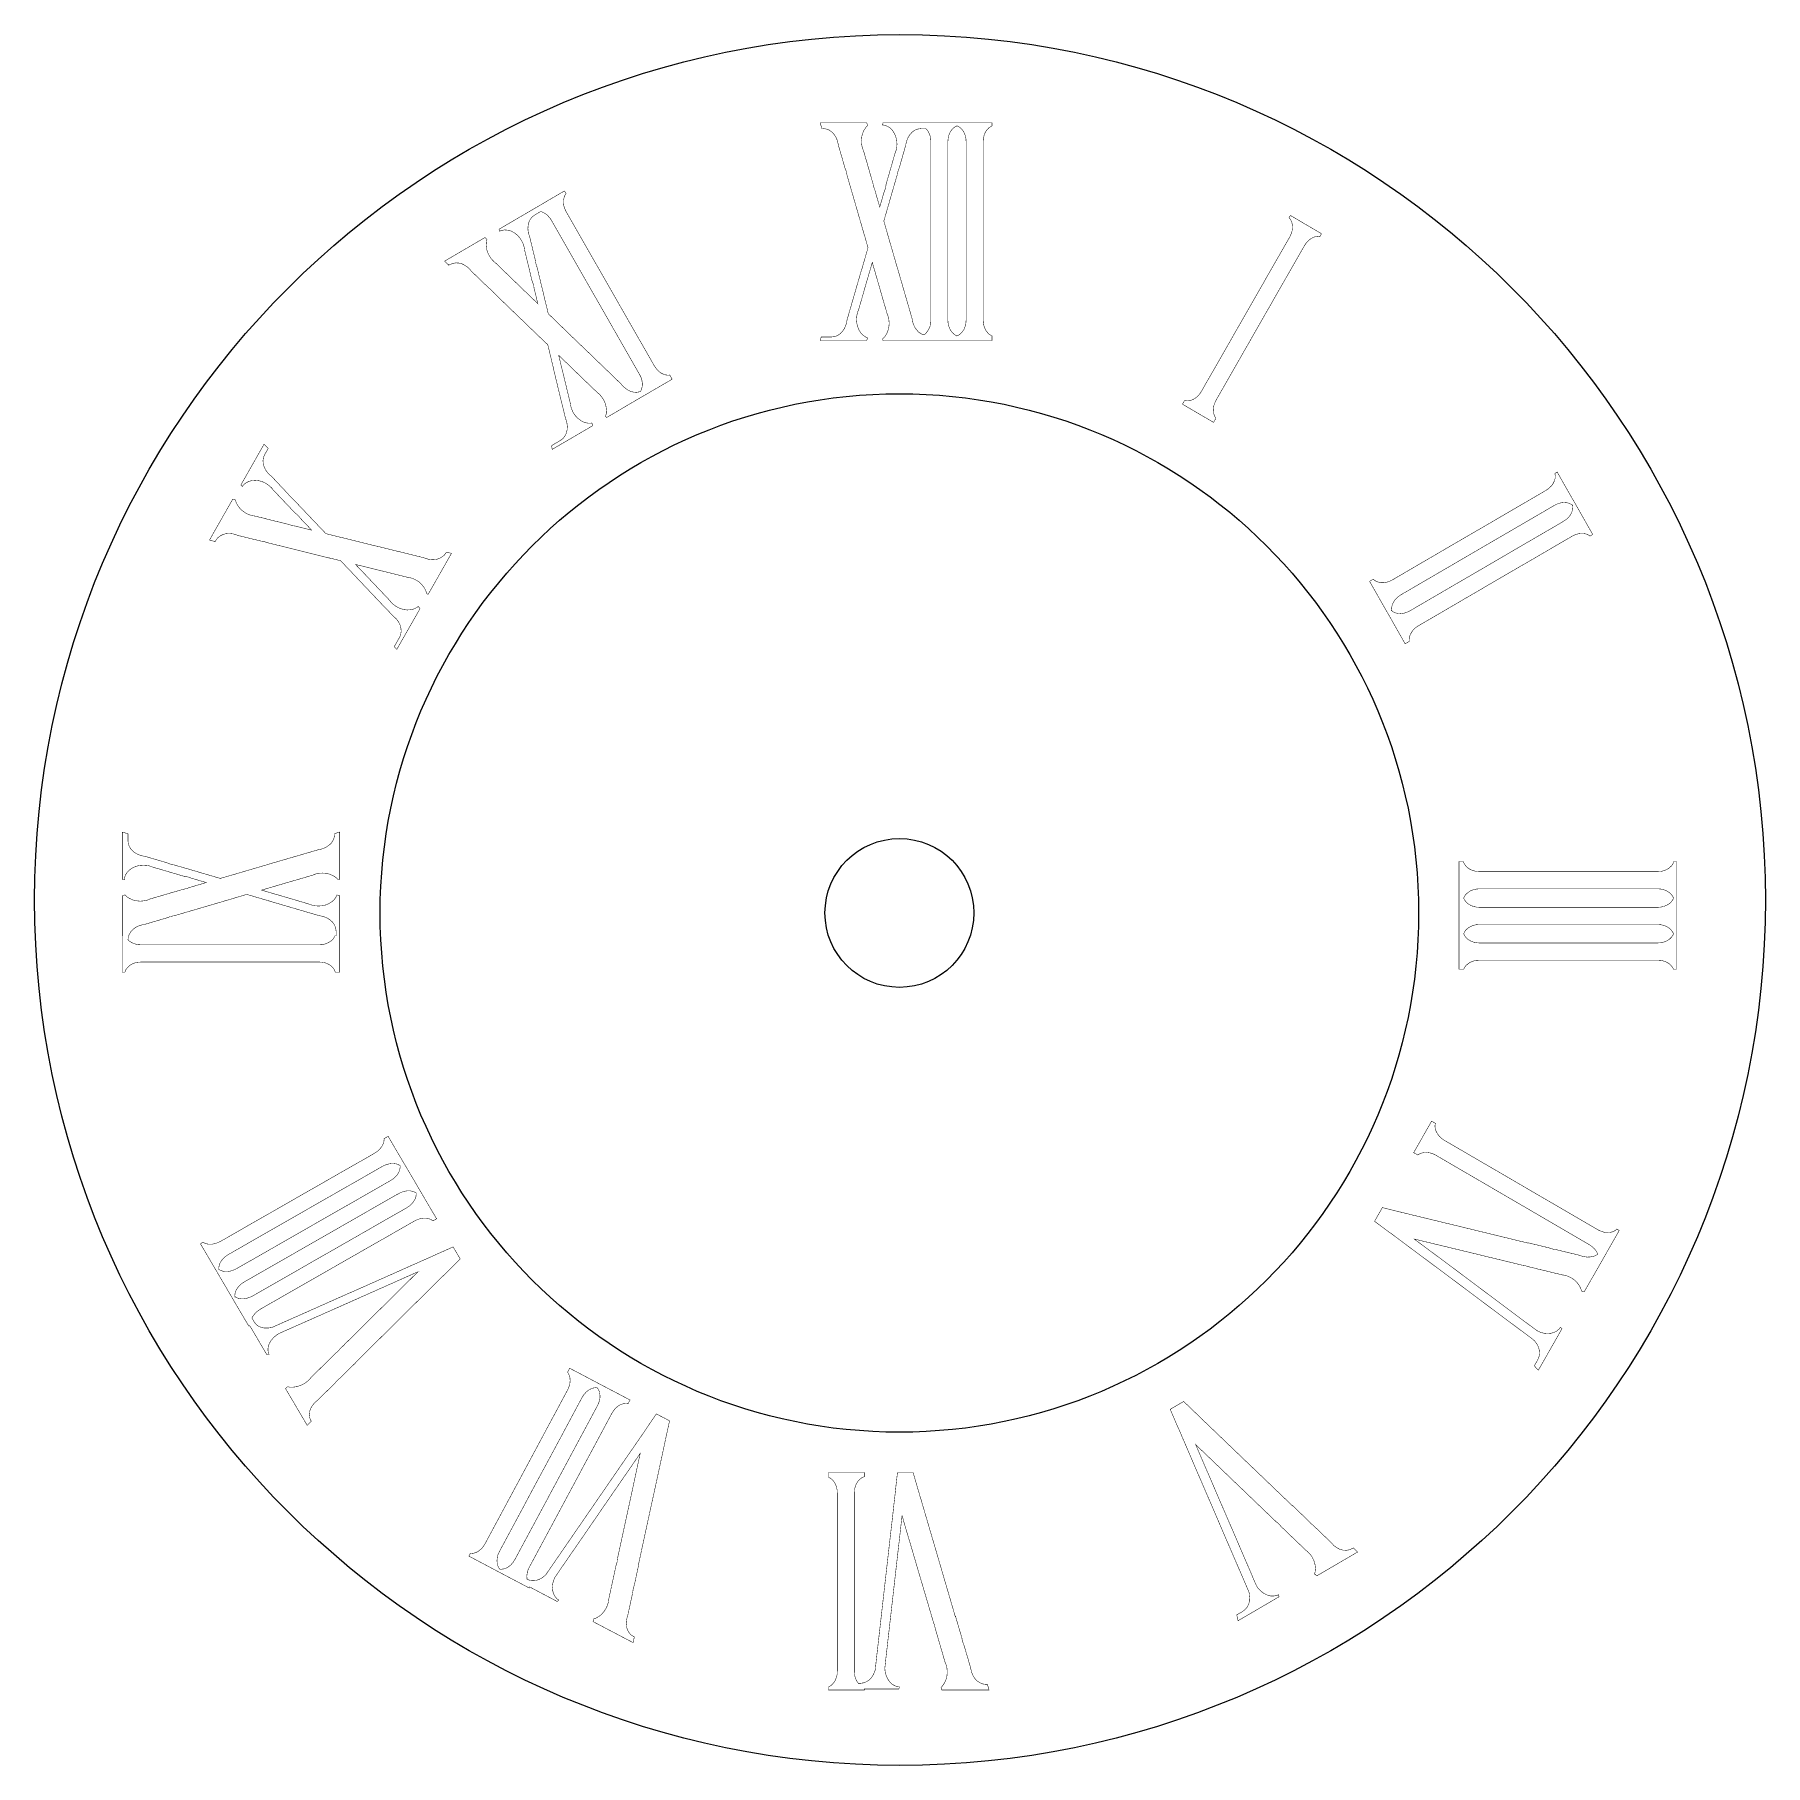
# Model space of a CAD drawing. Header units: millimetres. Extents: x 5 to 205, y 9 to 209.
import ezdxf

# ---------------------------------------------------------------- set-up
doc = ezdxf.new("R2010")
doc.units = ezdxf.units.MM

msp = doc.modelspace()

# ---------------------------------------------------------------- linework, layer by layer
at = {"color": 5, "const_width": 0.0566}
for points in [[(101.62, 190.61), (101.68, 190.4), (101.85, 189.79), (101.95, 189.45), (101.97, 189.4), (102.17, 188.71), (102.18, 188.66), (102.36, 189.28), (102.68, 190.4), (102.69, 190.44), (102.73, 190.51), (102.78, 190.66), (102.89, 191.07), (102.9, 191.25), (102.92, 191.32), (103.46, 193.18), (103.61, 193.7), (103.94, 194.86), (103.98, 194.93), (104.03, 195.08), (104.14, 195.49), (104.17, 195.93), (104.14, 196.37), (104.11, 196.48), (104.1, 196.53), (104.03, 196.79), (103.87, 197.17), (103.65, 197.51), (103.38, 197.79), (103.08, 197.99), (102.74, 198.12), (102.5, 198.15), (102.5, 198.17), (102.56, 198.39), (106.92, 198.39), (106.92, 198.39), (115.15, 198.39), (115.15, 198.03), (115.03, 197.98), (114.77, 197.8), (114.55, 197.57), (114.37, 197.28), (114.24, 196.95), (114.16, 196.59), (114.15, 196.53), (114.13, 196.22), (114.13, 175.59), (114.16, 175.22), (114.19, 175.08), (114.24, 174.86), (114.37, 174.53), (114.55, 174.25), (114.77, 174.01), (115.03, 173.83), (115.15, 173.79), (115.15, 173.23), (106.92, 173.23), (106.92, 173.24), (102.56, 173.24), (102.54, 173.31), (102.52, 173.4), (102.51, 173.41), (102.75, 173.65), (102.97, 173.99), (103.13, 174.38), (103.23, 174.8), (103.26, 175.08), (103.27, 175.23), (103.23, 175.67), (103.13, 176.09), (103.07, 176.23), (103.04, 176.31), (102.7, 177.47), (102.3, 178.86), (101.84, 180.46), (101.39, 182.01), (101.32, 182.27), (100.95, 180.99), (100.63, 179.91), (100.06, 177.91), (99.72, 176.76), (99.69, 176.68), (99.63, 176.53), (99.53, 176.12), (99.49, 175.68), (99.53, 175.24), (99.57, 175.08), (99.63, 174.82), (99.63, 174.82), (99.79, 174.44), (100.01, 174.1), (100.28, 173.82), (100.54, 173.65), (100.59, 173.62), (100.77, 173.55), (100.76, 173.51), (100.74, 173.44), (100.68, 173.24), (95.3, 173.24), (95.42, 173.65), (96.63, 173.65), (96.98, 173.69), (97.31, 173.82), (97.62, 174.02), (97.88, 174.3), (98.11, 174.64), (98.27, 175.03), (98.28, 175.08), (98.37, 175.44), (98.38, 175.52), (98.4, 175.62), (99.49, 179.39), (100.07, 181.39), (100.08, 181.39), (100.15, 181.62), (100.6, 183.19), (100.82, 183.96), (100.83, 183.97), (100.82, 183.98), (100.61, 184.71), (100.43, 185.36), (100.42, 185.35), (99.98, 186.88), (99.61, 188.16), (99.14, 189.79), (98.41, 192.29), (98.39, 192.39), (98.38, 192.46), (98.33, 192.66), (98.28, 192.88), (98.17, 193.15), (98.14, 193.22), (98.13, 193.26), (98.07, 193.47), (97.97, 193.84), (97.89, 194.1), (97.85, 194.26), (97.41, 195.76), (97.39, 195.86), (97.38, 195.93), (97.28, 196.35), (97.2, 196.53), (97.12, 196.73), (96.89, 197.07), (96.63, 197.35), (96.32, 197.56), (95.99, 197.68), (95.64, 197.73), (95.49, 197.73), (95.3, 198.39), (100.68, 198.39), (100.73, 198.2), (100.76, 198.1), (100.77, 198.07), (100.58, 197.87), (100.36, 197.54), (100.19, 197.15), (100.09, 196.73), (100.08, 196.53), (100.06, 196.3), (100.09, 195.86), (100.19, 195.44), (100.25, 195.3), (100.29, 195.22), (100.62, 194.06), (100.76, 193.6), (100.95, 192.93), (100.97, 192.86), (101.39, 191.4), (101.42, 191.3), (101.42, 191.25), (101.53, 190.83), (101.59, 190.69), (101.62, 190.61)], [(111.08, 198.03), (110.99, 197.99), (110.95, 197.98), (110.7, 197.8), (110.48, 197.57), (110.42, 197.47), (110.3, 197.28), (110.16, 196.95), (110.08, 196.59), (110.08, 196.53), (110.05, 196.22), (110.05, 175.59), (110.08, 175.22), (110.12, 175.08), (110.16, 174.86), (110.3, 174.53), (110.48, 174.25), (110.7, 174.01), (110.95, 173.83), (110.99, 173.82), (111.08, 173.79), (111.08, 173.76), (111.26, 173.83), (111.51, 174.01), (111.74, 174.25), (111.92, 174.53), (112.05, 174.86), (112.1, 175.08), (112.13, 175.22), (112.16, 175.59), (112.16, 196.22), (112.14, 196.53), (112.13, 196.59), (112.05, 196.95), (111.92, 197.28), (111.74, 197.57), (111.51, 197.8), (111.26, 197.98), (111.08, 198.05), (111.08, 198.03)], [(104.42, 193.15), (104.31, 192.88), (104.2, 192.46), (104.2, 192.39), (104.17, 192.29), (103.3, 189.3), (103.3, 189.28), (102.65, 187.04), (102.73, 186.77), (102.9, 186.17), (103.04, 185.69), (103.39, 184.47), (103.63, 183.66), (103.66, 183.55), (104.23, 181.56), (104.24, 181.56), (105.91, 175.79), (105.93, 175.69), (105.94, 175.62), (106.04, 175.2), (106.09, 175.08), (106.2, 174.81), (106.43, 174.48), (106.69, 174.2), (106.92, 174.05), (107, 173.99), (107.27, 173.89), (107.44, 174.01), (107.65, 174.24), (107.66, 174.25), (107.84, 174.53), (107.98, 174.86), (108.03, 175.08), (108.06, 175.22), (108.09, 175.59), (108.09, 196.22), (108.06, 196.53), (108.06, 196.59), (107.98, 196.95), (107.84, 197.28), (107.69, 197.52), (107.66, 197.57), (107.51, 197.73), (106.94, 197.73), (106.92, 197.72), (106.6, 197.68), (106.26, 197.56), (105.96, 197.35), (105.69, 197.07), (105.47, 196.73), (105.38, 196.53), (105.31, 196.35), (105.2, 195.93), (105.2, 195.85), (105.17, 195.76), (104.58, 193.7), (104.46, 193.28), (104.44, 193.22), (104.42, 193.15)], [(57.54, 178.79), (57.5, 178.85), (57.2, 179.16), (56.97, 179.34), (56.92, 179.39), (56.78, 179.52), (56.63, 179.67), (56.57, 179.72), (55.52, 180.74), (55.25, 181), (55.08, 181.17), (55.04, 181.21), (54.96, 181.28), (54.92, 181.34), (54.62, 181.66), (54.32, 181.88), (54.29, 181.9), (53.93, 182.09), (53.56, 182.19), (53.2, 182.21), (52.85, 182.15), (52.52, 182.02), (52.39, 181.94), (52.37, 181.96), (52.28, 182.05), (52.11, 182.21), (51.9, 182.41), (54.32, 183.83), (55.52, 184.53), (56.56, 185.14), (56.77, 184.93), (56.79, 184.91), (56.73, 184.65), (56.7, 184.27), (56.7, 184.24), (56.75, 183.83), (56.87, 183.41), (57.06, 183.02), (57.3, 182.66), (57.6, 182.35), (57.72, 182.26), (57.78, 182.21), (58.1, 181.9), (58.22, 181.79), (58.99, 181.04), (59.54, 180.51), (60.13, 179.94), (60.71, 179.38), (60.73, 179.35), (61.03, 179.04), (61.15, 178.94), (61.22, 178.89), (61.38, 178.74), (61.52, 178.6), (61.65, 178.47), (61.72, 178.41), (62.63, 177.53), (62.67, 177.5), (62.49, 178.24), (62.25, 179.2), (62.23, 179.29), (62.22, 179.37), (62.21, 179.52), (62.09, 179.93), (62.01, 180.09), (61.74, 181.21), (61.66, 181.56), (61.61, 181.76), (61.52, 182.12), (61.15, 183.66), (61.13, 183.75), (61.12, 183.82), (61.1, 183.98), (61.02, 184.27), (60.98, 184.39), (60.79, 184.79), (60.55, 185.14), (60.25, 185.46), (59.92, 185.71), (59.57, 185.89), (59.19, 185.99), (58.83, 186.02), (58.48, 185.96), (58.31, 185.89), (58.25, 185.86), (58.24, 185.88), (58.21, 186.02), (58.19, 186.1), (61.15, 187.83), (61.52, 188.05), (61.98, 188.31), (62.15, 188.42), (62.15, 188.42), (62.85, 188.82), (63.37, 189.13), (64.54, 189.82), (65.63, 190.45), (65.75, 190.52), (65.82, 190.4), (65.91, 190.25), (65.93, 190.21), (65.85, 190.11), (65.72, 189.83), (65.64, 189.51), (65.64, 189.36), (65.63, 189.17), (65.67, 188.82), (65.78, 188.47), (65.93, 188.14), (65.94, 188.13), (69.14, 182.53), (70.02, 181), (72.06, 177.43), (72.06, 177.42), (72.85, 176.05), (73.22, 175.39), (73.23, 175.39), (73.23, 175.38), (73.4, 175.08), (73.83, 174.33), (75.25, 171.86), (76.14, 170.29), (76.14, 170.29), (76.35, 169.99), (76.6, 169.72), (76.7, 169.63), (76.87, 169.5), (77.17, 169.35), (77.2, 169.34), (77.48, 169.25), (77.79, 169.23), (77.91, 169.25), (77.93, 169.23), (78.19, 168.77), (77.65, 168.45), (76.7, 167.9), (75.83, 167.39), (75.82, 167.38), (75.29, 167.07), (74.59, 166.67), (73.17, 165.84), (71.77, 165.01), (70.63, 164.35), (70.6, 164.37), (70.57, 164.4), (70.57, 164.4), (70.5, 164.47), (70.5, 164.47), (70.57, 164.78), (70.58, 164.8), (70.6, 165.21), (70.57, 165.45), (70.55, 165.62), (70.48, 165.88), (70.43, 166.04), (70.25, 166.43), (70, 166.79), (69.71, 167.1), (69.58, 167.19), (69.52, 167.25), (69.09, 167.66), (69.06, 167.69), (67.62, 169.07), (66.82, 169.85), (66.43, 170.23), (66.41, 170.25), (66.08, 170.57), (65.54, 171.08), (65.08, 171.52), (65.23, 170.93), (65.39, 170.23), (65.66, 169.14), (66.08, 167.41), (66.41, 166.04), (66.43, 165.95), (66.44, 165.88), (66.46, 165.71), (66.58, 165.3), (66.76, 164.91), (67.01, 164.55), (67.3, 164.24), (67.45, 164.13), (67.51, 164.08), (67.64, 163.98), (67.99, 163.8), (68.36, 163.7), (68.73, 163.68), (68.92, 163.71), (68.93, 163.68), (69, 163.39), (66.44, 161.89), (66.41, 161.87), (66.08, 161.68), (65.77, 161.5), (65.49, 161.34), (64.34, 160.66), (64.24, 161.08), (64.95, 161.5), (65.08, 161.58), (65.29, 161.7), (65.57, 161.91), (65.79, 162.19), (65.95, 162.52), (66.03, 162.81), (66.05, 162.9), (66.08, 163.3), (66.03, 163.72), (65.91, 164.13), (65.87, 164.2), (65.84, 164.35), (65.5, 165.76), (65.49, 165.77), (64.44, 170.13), (64.45, 170.13), (64.39, 170.37), (64.01, 171.96), (63.82, 172.74), (63.81, 172.75), (63.81, 172.76), (63.26, 173.28), (62.78, 173.74), (62.78, 173.74), (62.29, 174.21), (61.52, 174.95), (60.99, 175.47), (60.69, 175.75), (60.13, 176.29), (58.1, 178.25), (57.66, 178.68), (57.54, 178.79)], [(74.24, 167.28), (74.44, 167.31), (74.54, 167.35), (74.66, 167.6), (74.67, 167.66), (74.73, 167.92), (74.75, 168.26), (74.7, 168.61), (74.6, 168.94), (74.6, 168.96), (74.44, 169.29), (72.97, 171.86), (72.92, 171.95), (71.84, 173.83), (71.83, 173.85), (71.53, 174.38), (71.52, 174.39), (71.52, 174.39), (70.36, 176.43), (68.31, 180), (67.44, 181.53), (64.23, 187.14), (64.1, 187.34), (64.02, 187.44), (63.78, 187.71), (63.5, 187.92), (63.2, 188.08), (63.01, 188.14), (62.99, 188.14), (62.64, 187.94), (62.51, 187.86), (62.31, 187.74), (62.03, 187.53), (61.87, 187.34), (61.8, 187.25), (61.64, 186.92), (61.55, 186.54), (61.52, 186.14), (61.57, 185.72), (61.69, 185.31), (61.72, 185.24), (61.76, 185.09), (61.96, 184.27), (62.1, 183.68), (62.37, 182.56), (62.38, 182.5), (62.42, 182.22), (62.54, 181.8), (62.56, 181.76), (62.57, 181.74), (62.61, 181.58), (62.7, 181.21), (62.95, 180.18), (63.12, 179.46), (63.33, 178.61), (63.36, 178.47), (63.64, 177.3), (63.88, 176.33), (64.08, 176.14), (64.77, 175.47), (65.06, 175.19), (65.79, 174.48), (66.08, 174.21), (66.41, 173.89), (66.47, 173.82), (67.96, 172.39), (67.96, 172.4), (70.21, 170.22), (70.6, 169.85), (71.77, 168.72), (72.21, 168.29), (72.33, 168.18), (72.37, 168.12), (72.67, 167.81), (73, 167.56), (73.36, 167.38), (73.64, 167.3), (73.72, 167.27), (74.09, 167.25), (74.24, 167.28)], [(137.4, 166.31), (137.69, 166.26), (137.99, 166.29), (138.01, 166.3), (138.3, 166.38), (138.6, 166.54), (138.88, 166.76), (139.12, 167.02), (139.33, 167.33), (139.43, 167.49), (139.46, 167.55), (139.56, 167.73), (139.64, 167.87), (139.72, 168.02), (140.73, 169.77), (141.65, 171.38), (142.01, 172.01), (142.25, 172.43), (142.26, 172.44), (142.38, 172.66), (142.48, 172.84), (142.57, 172.98), (142.71, 173.23), (143.42, 174.49), (143.65, 174.88), (143.87, 175.26), (146.35, 179.6), (146.35, 179.6), (146.74, 180.27), (146.79, 180.38), (148.96, 184.16), (149.02, 184.27), (149.57, 185.22), (149.72, 185.56), (149.83, 185.91), (149.88, 186.26), (149.86, 186.6), (149.79, 186.92), (149.66, 187.2), (149.55, 187.34), (149.48, 187.42), (149.48, 187.42), (149.51, 187.49), (149.59, 187.62), (149.63, 187.69), (149.8, 187.59), (149.88, 187.55), (150.96, 186.91), (153.23, 185.58), (153.06, 185.29), (153.05, 185.27), (152.92, 185.29), (152.61, 185.26), (152.31, 185.17), (152, 185.01), (151.73, 184.8), (151.48, 184.53), (151.3, 184.27), (151.27, 184.22), (150.96, 183.68), (148.05, 178.6), (147.18, 177.07), (147.18, 177.07), (146.79, 176.4), (145.13, 173.49), (145.05, 173.35), (144.99, 173.23), (144.57, 172.51), (144.52, 172.42), (144.4, 172.21), (144.29, 172.02), (144.28, 172.01), (144.14, 171.76), (143.96, 171.44), (143.96, 171.44), (143.87, 171.28), (143.65, 170.9), (142.14, 168.26), (141.64, 167.39), (141.6, 167.31), (141.48, 167.1), (141.37, 166.91), (141.27, 166.73), (141.16, 166.55), (141.07, 166.4), (141.04, 166.33), (140.88, 166), (140.84, 165.88), (140.77, 165.65), (140.73, 165.29), (140.74, 164.95), (140.82, 164.64), (140.95, 164.36), (141.03, 164.25), (141.01, 164.22), (140.94, 164.1), (140.79, 163.84), (140.76, 163.79), (140.75, 163.77), (140.73, 163.79), (139.43, 164.55), (137.16, 165.88), (137.38, 166.26), (137.4, 166.31)], [(49.06, 142.27), (48.97, 142.1), (46.88, 138.44), (46.71, 138.14), (46.38, 137.55), (46.08, 137.87), (46.24, 138.14), (46.47, 138.56), (46.57, 138.73), (46.69, 138.93), (46.82, 139.26), (46.88, 139.61), (46.85, 139.98), (46.75, 140.36), (46.57, 140.72), (46.32, 141.06), (46.05, 141.32), (46.01, 141.36), (46.01, 141.36), (45.95, 141.4), (45.84, 141.52), (45.41, 141.97), (45.28, 142.1), (45.14, 142.25), (44.83, 142.57), (42.65, 144.87), (41.74, 145.83), (41.74, 145.83), (41.58, 146.01), (41.35, 146.25), (40.45, 147.19), (39.9, 147.78), (39.89, 147.79), (39.88, 147.79), (39.15, 147.97), (38.78, 148.06), (38.5, 148.13), (38.5, 148.12), (37.49, 148.37), (36.96, 148.5), (35.68, 148.82), (32.99, 149.49), (31.59, 149.83), (31.43, 149.87), (31.36, 149.9), (30.95, 150.03), (30.73, 150.05), (30.67, 150.06), (30.6, 150.08), (29.7, 150.3), (29.5, 150.35), (28.76, 150.53), (28.68, 150.55), (28.1, 150.69), (27.95, 150.73), (27.88, 150.77), (27.67, 150.83), (27.66, 150.83), (27.47, 150.89), (27.06, 150.94), (26.65, 150.92), (26.28, 150.82), (25.95, 150.65), (25.83, 150.55), (25.68, 150.43), (25.47, 150.14), (25.39, 150.01), (25.36, 150.02), (25.27, 150.04), (24.73, 150.17), (25.27, 151.14), (27.41, 154.89), (27.67, 154.83), (27.7, 154.82), (27.73, 154.81), (27.8, 154.55), (27.98, 154.18), (28.23, 153.85), (28.47, 153.62), (28.55, 153.55), (28.76, 153.4), (28.9, 153.3), (29.29, 153.11), (29.7, 152.99), (29.86, 152.97), (29.93, 152.96), (30.02, 152.94), (30.81, 152.75), (32.31, 152.37), (32.31, 152.37), (32.99, 152.21), (33.79, 152.01), (33.89, 151.98), (33.93, 151.97), (34.34, 151.84), (34.49, 151.82), (34.57, 151.81), (34.66, 151.79), (36.48, 151.34), (36.53, 151.33), (36.09, 151.79), (35.99, 151.89), (35.68, 152.22), (35.26, 152.66), (35.21, 152.73), (35.12, 152.86), (34.81, 153.16), (34.68, 153.25), (34.66, 153.26), (34.18, 153.77), (33.58, 154.4), (33.55, 154.43), (33.4, 154.59), (32.5, 155.54), (32.21, 155.84), (32.08, 155.98), (32.03, 156.05), (31.94, 156.17), (31.63, 156.47), (31.32, 156.68), (31.27, 156.72), (30.91, 156.89), (30.88, 156.91), (30.73, 156.95), (30.47, 157.03), (30.05, 157.08), (29.65, 157.06), (29.28, 156.96), (28.95, 156.79), (28.81, 156.68), (28.67, 156.57), (28.52, 156.37), (28.5, 156.39), (28.41, 156.48), (28.35, 156.54), (28.43, 156.68), (28.66, 157.08), (30.91, 161.04), (31.04, 161.26), (31.43, 160.85), (31.5, 160.77), (31.51, 160.76), (31.42, 160.6), (31.32, 160.42), (31.22, 160.25), (31.1, 160.05), (30.98, 159.75), (30.97, 159.73), (30.91, 159.37), (30.94, 159), (31.05, 158.63), (31.22, 158.26), (31.48, 157.92), (31.79, 157.62), (31.85, 157.58), (31.96, 157.47), (32.39, 157.02), (32.5, 156.9), (32.63, 156.76), (32.78, 156.6), (33.4, 155.95), (33.45, 155.89), (33.6, 155.73), (33.73, 155.59), (33.79, 155.54), (33.79, 155.54), (33.96, 155.31), (34.27, 155.01), (34.33, 154.96), (34.44, 154.85), (34.83, 154.44), (34.87, 154.4), (35.47, 153.77), (35.68, 153.55), (35.96, 153.25), (36.55, 152.63), (37.35, 151.79), (38.17, 150.93), (38.17, 150.93), (38.24, 150.91), (38.43, 150.86), (39.76, 150.53), (40.75, 150.29), (41.67, 150.06), (43.67, 149.56), (43.67, 149.57), (45.63, 149.09), (47.93, 148.52), (48.01, 148.5), (49.12, 148.23), (49.41, 148.15), (49.57, 148.11), (49.63, 148.08), (49.86, 148.01), (50.04, 147.96), (50.46, 147.91), (50.86, 147.93), (51.23, 148.03), (51.56, 148.2), (51.84, 148.42), (52.05, 148.7), (52.1, 148.79), (52.18, 148.77), (52.24, 148.75), (52.69, 148.64), (52.27, 147.91), (51.33, 146.25), (50, 143.92), (49.86, 143.96), (49.83, 143.97), (49.82, 143.97), (49.73, 144.3), (49.67, 144.42), (49.55, 144.66), (49.3, 145), (48.99, 145.3), (48.63, 145.54), (48.24, 145.73), (47.83, 145.85), (47.68, 145.87), (47.59, 145.88), (47.51, 145.9), (46.12, 146.25), (45.63, 146.37), (45.03, 146.52), (43.42, 146.91), (42.65, 147.11), (42.23, 147.21), (41.6, 147.36), (42.03, 146.92), (42.52, 146.4), (42.65, 146.26), (42.67, 146.25), (43.3, 145.58), (45.14, 143.64), (45.55, 143.2), (45.61, 143.13), (45.7, 143.01), (46.01, 142.71), (46.05, 142.68), (46.37, 142.46), (46.76, 142.27), (46.88, 142.24), (47.17, 142.15), (47.58, 142.1), (47.98, 142.13), (48.36, 142.22), (48.69, 142.39), (48.84, 142.51), (48.87, 142.48), (48.96, 142.38), (49.06, 142.27)], [(180.97, 157.14), (181.84, 155.61), (182.47, 154.52), (182.49, 154.47), (182.5, 154.47), (184.57, 150.82), (184.57, 150.82), (184.55, 150.81), (184.39, 150.72), (184.29, 150.66), (184.26, 150.64), (184.16, 150.72), (183.99, 150.8), (183.88, 150.86), (183.56, 150.93), (183.22, 150.94), (182.88, 150.9), (182.53, 150.79), (182.2, 150.63), (182.06, 150.55), (181.13, 150.01), (178.7, 148.59), (176.61, 147.37), (176.6, 147.37), (175.08, 146.49), (172.01, 144.7), (171.92, 144.64), (170.03, 143.54), (169.88, 143.46), (169.71, 143.36), (169.49, 143.23), (169.48, 143.22), (169.12, 143.01), (168.66, 142.74), (168.43, 142.61), (166.93, 141.73), (166.84, 141.68), (166, 141.19), (164.95, 140.58), (164.81, 140.5), (164.63, 140.39), (164.41, 140.27), (164.11, 140.06), (163.84, 139.81), (163.63, 139.52), (163.47, 139.22), (163.38, 138.91), (163.35, 138.6), (163.37, 138.47), (163.35, 138.46), (162.89, 138.19), (160.92, 141.67), (160.86, 141.76), (160.86, 141.76), (158.88, 145.24), (158.79, 145.4), (158.88, 145.46), (159.15, 145.62), (159.22, 145.65), (159.44, 145.47), (159.46, 145.46), (159.72, 145.34), (160.03, 145.26), (160.37, 145.25), (160.72, 145.3), (161.07, 145.4), (161.32, 145.53), (161.4, 145.57), (161.4, 145.57), (161.62, 145.69), (161.79, 145.8), (161.97, 145.9), (162.16, 146.01), (162.37, 146.13), (162.46, 146.18), (163.96, 147.06), (164.9, 147.61), (165.94, 148.21), (166.4, 148.48), (166.47, 148.52), (166.48, 148.53), (166.69, 148.65), (166.87, 148.75), (167.05, 148.86), (167.24, 148.97), (167.45, 149.09), (167.54, 149.15), (169.12, 150.07), (169.98, 150.57), (172.07, 151.78), (173.13, 152.4), (173.59, 152.67), (173.59, 152.67), (176.66, 154.46), (178.64, 155.61), (179.1, 155.88), (179.18, 155.93), (179.49, 156.14), (179.75, 156.39), (179.97, 156.67), (179.97, 156.68), (180.12, 156.98), (180.22, 157.29), (180.24, 157.6), (180.2, 157.88), (180.2, 157.88), (180.24, 157.91), (180.46, 158.04), (180.97, 157.14)], [(175.33, 148.93), (175.62, 149.1), (175.62, 149.1), (178.7, 150.89), (180.68, 152.04), (180.92, 152.19), (181.13, 152.31), (181.21, 152.36), (181.52, 152.57), (181.78, 152.82), (182, 153.1), (182.15, 153.4), (182.25, 153.72), (182.27, 154.03), (182.24, 154.23), (182.22, 154.21), (182.12, 154.29), (181.84, 154.43), (181.53, 154.5), (181.19, 154.52), (180.92, 154.48), (180.84, 154.47), (180.5, 154.36), (180.16, 154.2), (179.16, 153.62), (179.1, 153.58), (176.66, 152.16), (174.57, 150.94), (174.57, 150.94), (173.05, 150.06), (169.98, 148.27), (169.88, 148.21), (169.12, 147.77), (168, 147.11), (167.86, 147.03), (167.68, 146.93), (167.46, 146.8), (167.45, 146.8), (166.4, 146.18), (164.9, 145.31), (164.8, 145.25), (163.96, 144.76), (162.92, 144.15), (162.77, 144.07), (162.59, 143.96), (162.53, 143.93), (162.38, 143.84), (162.08, 143.63), (161.81, 143.38), (161.6, 143.09), (161.44, 142.79), (161.35, 142.48), (161.32, 142.17), (161.34, 142.04), (161.32, 142.03), (161.32, 142.03), (161.47, 141.9), (161.75, 141.77), (162.06, 141.69), (162.4, 141.68), (162.53, 141.7), (162.75, 141.73), (163.1, 141.83), (163.35, 141.96), (163.43, 141.99), (163.43, 141.99), (163.65, 142.12), (163.82, 142.22), (164, 142.33), (164.19, 142.44), (164.4, 142.56), (164.49, 142.61), (166, 143.49), (166.93, 144.03), (167.97, 144.64), (168.43, 144.91), (168.51, 144.95), (168.51, 144.96), (168.51, 144.96), (168.66, 145.04), (168.91, 145.19), (169.09, 145.29), (169.12, 145.31), (169.28, 145.4), (169.48, 145.52), (169.57, 145.57), (172.01, 146.99), (174.1, 148.21), (175.33, 148.93)], [(14.65, 110.99), (14.65, 116.43), (14.87, 116.37), (15.31, 116.24), (15.31, 115.42), (15.35, 115.07), (15.4, 114.94), (15.48, 114.74), (15.68, 114.42), (15.96, 114.15), (16.3, 113.93), (16.67, 113.77), (16.68, 113.76), (17.1, 113.66), (17.18, 113.65), (17.28, 113.63), (19.33, 113.03), (19.42, 113), (19.63, 112.94), (19.81, 112.89), (19.88, 112.86), (20.14, 112.75), (20.56, 112.65), (20.64, 112.64), (20.73, 112.61), (21.58, 112.37), (23.73, 111.74), (23.75, 111.73), (25.98, 111.08), (26.25, 111.16), (27.57, 111.54), (28.55, 111.83), (29.46, 112.1), (31.45, 112.68), (31.45, 112.69), (34.72, 113.64), (35.54, 113.88), (37.22, 114.37), (37.32, 114.4), (37.39, 114.41), (37.8, 114.51), (38.19, 114.68), (38.53, 114.9), (38.81, 115.17), (39.01, 115.48), (39.14, 115.81), (39.18, 116.16), (39.18, 116.26), (39.77, 116.43), (39.77, 110.99), (39.6, 110.94), (39.59, 110.94), (39.35, 111.18), (39.01, 111.4), (38.62, 111.57), (38.21, 111.67), (37.77, 111.7), (37.34, 111.67), (36.92, 111.57), (36.86, 111.54), (36.77, 111.5), (36.7, 111.47), (35.54, 111.13), (34.72, 110.89), (34.15, 110.73), (32.55, 110.26), (31, 109.8), (30.74, 109.73), (32.02, 109.35), (33.1, 109.04), (34.9, 108.51), (35.1, 108.45), (36.25, 108.11), (36.33, 108.08), (36.47, 108.02), (36.86, 107.93), (36.89, 107.92), (37.33, 107.89), (37.76, 107.92), (38.18, 108.02), (38.18, 108.02), (38.57, 108.19), (38.9, 108.41), (39.18, 108.68), (39.36, 108.95), (39.39, 108.99), (39.46, 109.17), (39.49, 109.16), (39.56, 109.14), (39.77, 109.08), (39.77, 104.44), (39.77, 104.44), (39.77, 100.24), (39.27, 100.24), (39.17, 100.51), (38.99, 100.76), (38.82, 100.93), (38.76, 100.99), (38.47, 101.17), (38.14, 101.31), (37.79, 101.39), (37.42, 101.42), (16.81, 101.42), (16.44, 101.39), (16.08, 101.31), (15.75, 101.17), (15.54, 101.04), (15.46, 100.99), (15.4, 100.92), (15.23, 100.76), (15.05, 100.51), (14.95, 100.24), (14.64, 100.24), (14.64, 104.44), (14.65, 104.44), (14.65, 109.08), (14.83, 109.14), (14.94, 109.17), (14.96, 109.17), (15.16, 108.98), (15.4, 108.82), (15.5, 108.76), (15.88, 108.59), (16.3, 108.49), (16.73, 108.45), (17.17, 108.49), (17.59, 108.59), (17.73, 108.65), (17.81, 108.69), (18.77, 108.97), (18.97, 109.03), (19.43, 109.16), (20.16, 109.38), (21.62, 109.8), (21.73, 109.83), (21.78, 109.84), (22.19, 109.94), (22.34, 110), (22.41, 110.03), (23.23, 110.27), (23.57, 110.37), (24.31, 110.59), (24.36, 110.6), (23.75, 110.78), (22.59, 111.12), (22.51, 111.15), (22.37, 111.21), (21.95, 111.32), (21.77, 111.33), (21.7, 111.35), (20.14, 111.81), (19.33, 112.05), (18.46, 112.3), (18.17, 112.38), (18.1, 112.42), (17.95, 112.48), (17.54, 112.58), (17.1, 112.61), (16.66, 112.58), (16.55, 112.55), (16.25, 112.48), (15.86, 112.31), (15.52, 112.09), (15.4, 111.97), (15.31, 111.88), (15.24, 111.82), (15.04, 111.51), (14.91, 111.17), (14.88, 110.92), (14.87, 110.93), (14.65, 110.99)], [(169.67, 100.6), (169.12, 100.6), (169.12, 113.04), (169.62, 113.04), (169.72, 112.77), (169.9, 112.52), (170.13, 112.3), (170.42, 112.11), (170.75, 111.98), (171.11, 111.89), (171.47, 111.86), (192.09, 111.86), (192.46, 111.89), (192.81, 111.98), (193.14, 112.11), (193.18, 112.14), (193.43, 112.3), (193.66, 112.52), (193.84, 112.77), (193.94, 113.04), (194.25, 113.04), (194.25, 100.6), (193.89, 100.6), (193.84, 100.73), (193.66, 100.98), (193.43, 101.2), (193.18, 101.36), (193.14, 101.39), (192.81, 101.52), (192.46, 101.61), (192.09, 101.63), (171.47, 101.63), (171.3, 101.62), (171.11, 101.61), (170.75, 101.52), (170.72, 101.51), (170.42, 101.39), (170.13, 101.2), (169.9, 100.98), (169.72, 100.73), (169.67, 100.6)], [(19.88, 106.54), (19.8, 106.52), (19.77, 106.51), (19.62, 106.47), (19.42, 106.41), (19.18, 106.34), (18.92, 106.26), (18.77, 106.22), (17.28, 105.78), (17.18, 105.75), (17.1, 105.75), (16.68, 105.65), (16.3, 105.48), (15.96, 105.26), (15.68, 104.98), (15.48, 104.67), (15.44, 104.58), (15.4, 104.47), (15.39, 104.44), (15.35, 104.34), (15.31, 103.99), (15.4, 103.9), (15.46, 103.84), (15.75, 103.66), (16.08, 103.52), (16.44, 103.43), (16.81, 103.41), (37.42, 103.41), (37.79, 103.43), (38.14, 103.52), (38.47, 103.66), (38.76, 103.84), (38.99, 104.06), (39.17, 104.32), (39.22, 104.44), (39.36, 104.44), (39.36, 104.99), (39.31, 105.34), (39.19, 105.68), (38.98, 105.99), (38.7, 106.26), (38.36, 106.48), (37.98, 106.65), (37.56, 106.75), (37.48, 106.76), (37.39, 106.78), (35.1, 107.45), (34.9, 107.51), (34.04, 107.76), (31.62, 108.47), (31.63, 108.48), (31.4, 108.54), (29.83, 109), (29.05, 109.23), (29.04, 109.23), (29.03, 109.23), (28.31, 109.02), (27.66, 108.83), (27.66, 108.82), (26.18, 108.39), (26.13, 108.37), (24.86, 108), (23.23, 107.52), (21.58, 107.04), (20.74, 106.79), (20.64, 106.77), (20.56, 106.76), (20.14, 106.66), (19.88, 106.54)], [(193.89, 108.84), (193.85, 108.92), (193.84, 108.97), (193.66, 109.22), (193.43, 109.44), (193.18, 109.6), (193.14, 109.63), (192.81, 109.76), (192.46, 109.85), (192.09, 109.88), (171.47, 109.88), (171.11, 109.85), (170.75, 109.76), (170.42, 109.63), (170.13, 109.44), (169.9, 109.22), (169.72, 108.97), (169.71, 108.92), (169.67, 108.84), (169.65, 108.84), (169.72, 108.65), (169.9, 108.4), (170.13, 108.17), (170.42, 107.99), (170.75, 107.85), (171.11, 107.77), (171.47, 107.74), (192.09, 107.74), (192.46, 107.77), (192.81, 107.85), (193.14, 107.99), (193.18, 108.02), (193.43, 108.17), (193.66, 108.4), (193.84, 108.65), (193.91, 108.84), (193.89, 108.84)], [(193.89, 104.72), (193.85, 104.8), (193.84, 104.84), (193.66, 105.1), (193.43, 105.32), (193.18, 105.48), (193.14, 105.51), (192.81, 105.64), (192.46, 105.73), (192.09, 105.76), (171.47, 105.76), (171.11, 105.73), (170.75, 105.64), (170.42, 105.51), (170.13, 105.32), (169.9, 105.1), (169.72, 104.84), (169.71, 104.8), (169.68, 104.72), (169.65, 104.72), (169.71, 104.58), (169.72, 104.53), (169.9, 104.28), (170.13, 104.05), (170.42, 103.87), (170.75, 103.73), (171.11, 103.65), (171.47, 103.62), (192.09, 103.62), (192.46, 103.65), (192.81, 103.73), (193.14, 103.87), (193.18, 103.9), (193.43, 104.05), (193.66, 104.28), (193.84, 104.53), (193.91, 104.72), (193.89, 104.72)], [(174.51, 76.69), (178.07, 74.61), (178.07, 74.61), (179.59, 73.73), (185.18, 70.47), (185.51, 70.31), (185.86, 70.2), (186.21, 70.15), (186.55, 70.17), (186.86, 70.24), (187.05, 70.33), (187.14, 70.38), (187.36, 70.56), (187.37, 70.55), (187.43, 70.52), (187.56, 70.44), (187.63, 70.4), (187.53, 70.23), (187.49, 70.15), (185.56, 66.76), (183.59, 63.32), (183.33, 63.38), (183.3, 63.39), (183.28, 63.4), (183.2, 63.66), (183.02, 64.03), (182.77, 64.37), (182.46, 64.67), (182.38, 64.73), (182.1, 64.92), (181.71, 65.11), (181.3, 65.23), (181.15, 65.25), (181.07, 65.26), (180.98, 65.28), (179.09, 65.74), (178.68, 65.84), (178.57, 65.86), (178.24, 65.94), (178.04, 65.99), (177.95, 66.01), (177.86, 66.04), (177.1, 66.22), (177.06, 66.24), (176.65, 66.36), (176.5, 66.38), (176.42, 66.38), (176.33, 66.41), (175.67, 66.57), (174.44, 66.87), (171.94, 67.47), (171.03, 67.7), (170.23, 67.89), (167.29, 68.6), (167.29, 68.6), (163.94, 69.41), (166.56, 67.46), (174.18, 61.77), (176.86, 59.76), (177.86, 59.02), (178.11, 58.83), (178.3, 58.74), (178.42, 58.68), (178.47, 58.65), (178.67, 58.6), (178.88, 58.53), (179.3, 58.49), (179.7, 58.51), (180.03, 58.6), (180.08, 58.61), (180.41, 58.78), (180.69, 59.01), (180.84, 59.21), (180.86, 59.2), (180.92, 59.13), (181.01, 59.04), (180.92, 58.88), (180.76, 58.6), (180.7, 58.49), (178.52, 54.66), (178.28, 54.25), (177.9, 54.66), (177.82, 54.74), (177.81, 54.75), (177.91, 54.92), (178.11, 55.26), (178.22, 55.47), (178.25, 55.53), (178.36, 55.8), (178.42, 56.16), (178.4, 56.54), (178.3, 56.91), (178.12, 57.28), (177.87, 57.62), (177.86, 57.63), (177.59, 57.88), (177.58, 57.87), (163.86, 68.12), (162.93, 68.81), (162.54, 69.1), (162.53, 69.11), (161.2, 70.1), (161.18, 70.11), (161.11, 70.16), (161.1, 70.16), (161, 70.24), (159.36, 71.46), (160.26, 73.04), (161.11, 72.83), (162.53, 72.48), (162.8, 72.42), (163.01, 72.37), (163.06, 72.35), (163.14, 72.33), (163.17, 72.33), (163.29, 72.3), (163.35, 72.28), (170.49, 70.55), (172.49, 70.06), (173.98, 69.7), (174.44, 69.59), (176.76, 69.02), (177.05, 68.95), (177.06, 68.98), (178.04, 68.75), (179.43, 68.41), (179.58, 68.37), (179.65, 68.34), (180.06, 68.22), (180.35, 68.18), (180.41, 68.17), (181.41, 67.92), (181.53, 67.9), (182.92, 67.56), (183.08, 67.52), (183.15, 67.49), (183.33, 67.43), (183.56, 67.37), (183.98, 67.32), (183.99, 67.32), (184.38, 67.35), (184.5, 67.38), (184.75, 67.44), (185.09, 67.61), (185.15, 67.67), (185.14, 67.69), (184.99, 68), (184.86, 68.17), (184.77, 68.28), (184.51, 68.53), (184.47, 68.56), (184.2, 68.74), (184.2, 68.74), (178.61, 72), (177.09, 72.89), (177.09, 72.89), (173.53, 74.96), (171.5, 76.15), (171.49, 76.15), (170.96, 76.46), (168.98, 77.61), (166.42, 79.11), (166.42, 79.11), (166.34, 79.14), (166.09, 79.27), (165.74, 79.37), (165.59, 79.39), (165.39, 79.42), (165.05, 79.4), (164.74, 79.33), (164.46, 79.2), (164.36, 79.12), (164.33, 79.13), (164.23, 79.19), (163.9, 79.38), (163.88, 79.39), (163.9, 79.43), (165.81, 82.78), (165.95, 83.03), (166.34, 82.81), (166.38, 82.78), (166.34, 82.5), (166.36, 82.19), (166.46, 81.88), (166.62, 81.58), (166.83, 81.29), (167.1, 81.04), (167.4, 80.83), (167.4, 80.83), (168.98, 79.91), (172.48, 77.87), (174.51, 76.69), (174.51, 76.69), (174.51, 76.69)], [(27.42, 62.49), (27.27, 62.75), (25.57, 65.65), (24.03, 68.27), (23.68, 68.86), (23.69, 68.87), (23.86, 68.97), (23.95, 69.02), (23.99, 69.04), (24.09, 68.97), (24.31, 68.88), (24.35, 68.86), (24.6, 68.82), (24.66, 68.81), (24.99, 68.81), (25.33, 68.87), (25.67, 68.98), (26.01, 69.14), (27.11, 69.77), (27.98, 70.27), (28.28, 70.44), (29.33, 71.05), (31.6, 72.34), (33.12, 73.21), (36.29, 75.03), (36.69, 75.25), (36.69, 75.25), (38.14, 76.08), (38.15, 76.09), (38.33, 76.19), (38.39, 76.23), (38.72, 76.41), (38.73, 76.42), (39.72, 76.99), (39.77, 77.02), (39.82, 77.05), (40.93, 77.68), (41.37, 77.93), (43.23, 78.99), (43.41, 79.1), (43.59, 79.2), (43.8, 79.32), (44.11, 79.53), (44.38, 79.77), (44.6, 80.04), (44.61, 80.05), (44.76, 80.32), (44.87, 80.6), (44.91, 80.89), (44.89, 81), (45.37, 81.28), (46.71, 78.99), (47.13, 78.28), (47.22, 78.12), (47.23, 78.12), (48.57, 75.84), (48.98, 75.13), (49.08, 74.97), (50.42, 72.68), (50.84, 71.98), (50.97, 71.75), (50.84, 71.67), (50.61, 71.54), (50.54, 71.51), (50.33, 71.66), (50.06, 71.77), (49.94, 71.79), (49.76, 71.82), (49.43, 71.82), (49.12, 71.77), (49.09, 71.77), (48.74, 71.65), (48.41, 71.49), (48.41, 71.49), (48.2, 71.37), (48.02, 71.27), (47.31, 70.86), (45.41, 69.77), (43.9, 68.91), (43.34, 68.59), (43.33, 68.58), (43.32, 68.58), (43.11, 68.46), (42.99, 68.39), (42.93, 68.36), (42.75, 68.25), (42.56, 68.15), (42.36, 68.03), (42.22, 67.95), (41.53, 67.55), (41.29, 67.42), (40, 66.68), (39.77, 66.55), (37.73, 65.38), (37.73, 65.38), (36.21, 64.51), (36.21, 64.51), (33.04, 62.7), (32.7, 62.5), (31.36, 61.74), (31.19, 61.64), (30.73, 61.37), (30.61, 61.31), (30.31, 61.1), (30.04, 60.86), (29.82, 60.6), (29.74, 60.48), (29.65, 60.32), (29.63, 60.27), (29.92, 59.79), (30.12, 59.54), (30.38, 59.34), (30.7, 59.2), (30.72, 59.19), (30.73, 59.19), (31.06, 59.12), (31.46, 59.12), (31.48, 59.12), (31.87, 59.18), (32.22, 59.29), (32.22, 59.31), (32.23, 59.32), (33.2, 59.75), (35.64, 60.83), (39.77, 62.67), (42.56, 63.9), (45.76, 65.32), (47.79, 66.23), (50.73, 67.53), (50.8, 67.56), (50.82, 67.58), (50.91, 67.62), (51.3, 67.79), (51.51, 67.89), (51.64, 67.94), (52.39, 68.28), (52.88, 68.5), (53.7, 67.11), (53.39, 66.8), (53.04, 66.45), (52.78, 66.2), (52.54, 65.96), (52.18, 65.6), (51.87, 65.29), (51.66, 65.09), (51.62, 65.05), (51.61, 65.04), (51.51, 64.94), (51.02, 64.45), (49.76, 63.21), (47.45, 60.93), (46.61, 60.09), (46.13, 59.62), (44.86, 58.36), (43.78, 57.29), (41.77, 55.31), (41.56, 55.1), (41.58, 55.08), (40.44, 53.96), (39.77, 53.29), (39.76, 53.28), (39.69, 53.24), (39.66, 53.21), (39.38, 52.95), (39.2, 52.73), (39.15, 52.68), (39.01, 52.55), (38.86, 52.4), (38.78, 52.31), (38.75, 52.29), (38.43, 51.97), (37.81, 51.36), (37.34, 50.89), (37.23, 50.78), (37.17, 50.74), (37.13, 50.71), (36.86, 50.46), (36.85, 50.45), (36.59, 50.13), (36.4, 49.79), (36.29, 49.44), (36.25, 49.1), (36.3, 48.78), (36.42, 48.49), (36.49, 48.36), (36.01, 47.89), (35.85, 48.16), (33.52, 52.12), (33.69, 52.29), (33.73, 52.33), (33.75, 52.34), (33.79, 52.34), (34.01, 52.29), (34.4, 52.29), (34.66, 52.33), (34.81, 52.35), (35.19, 52.47), (35.22, 52.47), (35.61, 52.66), (35.97, 52.91), (36.25, 53.16), (36.28, 53.19), (36.38, 53.31), (36.43, 53.37), (36.88, 53.82), (37.61, 54.54), (38.69, 55.61), (39.29, 56.2), (39.33, 56.23), (39.65, 56.52), (39.74, 56.63), (39.77, 56.67), (39.79, 56.69), (39.92, 56.82), (40.25, 57.14), (40.44, 57.34), (41.29, 58.17), (41.74, 58.62), (41.97, 58.85), (42.82, 59.69), (43.03, 59.89), (44.09, 60.95), (46.39, 63.22), (46.38, 63.22), (47.45, 64.27), (47.56, 64.38), (47.56, 64.38), (48.75, 65.56), (48.81, 65.61), (48.58, 65.52), (46.85, 64.75), (46.85, 64.75), (45.84, 64.3), (39.77, 61.6), (35.71, 59.8), (33.2, 58.69), (33, 58.6), (32.72, 58.47), (32.55, 58.36), (32.39, 58.25), (32.08, 57.96), (31.82, 57.65), (31.63, 57.31), (31.51, 56.96), (31.48, 56.61), (31.52, 56.29), (31.61, 56.08), (31.58, 56.08), (31.48, 56.05), (31.37, 56.02), (29.81, 58.67), (29.75, 58.78), (29.38, 59.4), (29.28, 59.34), (28.76, 60.21), (28.62, 60.45), (27.42, 62.49)], [(46.75, 77.85), (46.76, 77.86), (46.77, 77.86), (46.62, 77.97), (46.36, 78.08), (46.05, 78.13), (45.72, 78.13), (45.38, 78.07), (45.03, 77.96), (44.7, 77.8), (44.7, 77.8), (44.49, 77.68), (44.3, 77.58), (44.13, 77.47), (43.6, 77.17), (42.59, 76.59), (41.7, 76.08), (40.19, 75.22), (39.92, 75.07), (39.77, 74.98), (39.63, 74.9), (39.61, 74.89), (39.61, 74.89), (39.4, 74.77), (39.22, 74.67), (39.05, 74.57), (38.85, 74.45), (38.64, 74.33), (38.51, 74.26), (37.58, 73.73), (36.29, 72.99), (34.02, 71.69), (32.5, 70.82), (29.33, 69.01), (28.99, 68.81), (28.88, 68.75), (28.11, 68.3), (27.48, 67.95), (27.21, 67.79), (26.9, 67.62), (26.6, 67.41), (26.33, 67.17), (26.11, 66.91), (25.94, 66.63), (25.84, 66.34), (25.83, 66.26), (25.8, 66.06), (25.82, 65.88), (25.84, 65.89), (25.94, 65.82), (26.21, 65.71), (26.51, 65.65), (26.84, 65.66), (27.18, 65.71), (27.53, 65.83), (27.66, 65.89), (27.86, 65.99), (28.24, 66.21), (28.96, 66.62), (29.52, 66.93), (31.19, 67.89), (33.46, 69.19), (34.98, 70.06), (38.14, 71.87), (38.54, 72.1), (38.54, 72.1), (39.31, 72.54), (39.77, 72.8), (39.99, 72.93), (40.36, 73.14), (40.57, 73.26), (40.58, 73.26), (41.68, 73.89), (43.23, 74.78), (44.37, 75.43), (45.08, 75.84), (45.08, 75.84), (45.27, 75.95), (45.44, 76.04), (45.66, 76.17), (45.97, 76.37), (46.05, 76.45), (46.23, 76.61), (46.46, 76.88), (46.62, 77.16), (46.72, 77.45), (46.76, 77.73), (46.75, 77.85)], [(48.6, 74.69), (48.62, 74.7), (48.62, 74.71), (48.48, 74.81), (48.21, 74.92), (47.91, 74.98), (47.58, 74.98), (47.58, 74.98), (47.23, 74.92), (46.89, 74.81), (46.56, 74.65), (46.56, 74.64), (46.33, 74.52), (46.05, 74.36), (46.03, 74.35), (45.98, 74.32), (45.79, 74.21), (45.58, 74.09), (45.45, 74.02), (43.55, 72.93), (42.05, 72.07), (41.47, 71.74), (41.25, 71.61), (41.08, 71.51), (40.9, 71.41), (40.37, 71.11), (39.77, 70.76), (39.44, 70.57), (38.14, 69.83), (35.88, 68.54), (34.35, 67.66), (34.35, 67.66), (31.19, 65.85), (30.84, 65.65), (30.12, 65.24), (29.34, 64.79), (29.19, 64.71), (28.76, 64.46), (28.45, 64.26), (28.38, 64.19), (28.18, 64.02), (27.96, 63.75), (27.79, 63.47), (27.7, 63.19), (27.69, 63.18), (27.66, 62.94), (27.66, 62.9), (27.66, 62.86), (27.68, 62.72), (27.7, 62.73), (27.79, 62.66), (28.06, 62.56), (28.37, 62.5), (28.49, 62.5), (28.7, 62.5), (29.04, 62.56), (29.19, 62.61), (29.38, 62.67), (29.72, 62.83), (30.73, 63.41), (30.76, 63.43), (30.82, 63.46), (33.04, 64.73), (35.31, 66.03), (36.83, 66.91), (39.77, 68.58), (40, 68.72), (40.39, 68.94), (40.4, 68.94), (41.16, 69.38), (41.85, 69.77), (42.04, 69.88), (42.21, 69.98), (42.43, 70.11), (42.43, 70.11), (42.99, 70.42), (43.53, 70.74), (45.08, 71.63), (46.93, 72.68), (46.95, 72.69), (47.29, 72.89), (47.51, 73.01), (47.79, 73.2), (47.82, 73.22), (48.09, 73.46), (48.31, 73.73), (48.43, 73.92), (48.48, 74.01), (48.58, 74.3), (48.62, 74.58), (48.6, 74.69)], [(77.89, 48.4), (77.73, 47.65), (77.44, 46.33), (77.35, 45.9), (77.32, 45.73), (77.29, 45.64), (77.28, 45.57), (77.27, 45.54), (77.25, 45.42), (77.24, 45.38), (76.34, 41.2), (75.71, 38.32), (75.28, 36.34), (74.31, 31.84), (74.34, 31.84), (74.15, 30.96), (73.84, 29.5), (73.8, 29.35), (73.77, 29.28), (73.67, 28.87), (73.64, 28.59), (73.63, 28.54), (73.41, 27.54), (73.41, 27.51), (73.09, 26.05), (73.06, 25.9), (73.03, 25.83), (72.93, 25.44), (72.92, 25.42), (72.88, 25.02), (72.9, 24.88), (72.92, 24.63), (73.02, 24.27), (73.19, 23.95), (73.41, 23.69), (73.63, 23.54), (73.69, 23.49), (73.82, 23.42), (73.82, 23.4), (73.8, 23.33), (73.68, 22.77), (73.68, 22.77), (69.05, 25.2), (69.1, 25.44), (69.12, 25.5), (69.12, 25.52), (69.38, 25.6), (69.72, 25.79), (70.04, 26.05), (70.32, 26.37), (70.55, 26.73), (70.57, 26.77), (70.73, 27.12), (70.84, 27.53), (70.85, 27.68), (70.86, 27.75), (70.87, 27.83), (71.35, 30.03), (71.39, 30.22), (71.46, 30.54), (71.52, 30.83), (71.56, 31.01), (71.7, 31.67), (71.72, 31.71), (71.83, 32.11), (71.84, 32.26), (71.85, 32.34), (71.86, 32.42), (72.8, 36.76), (73.63, 40.58), (73.79, 41.34), (73.79, 41.34), (74.5, 44.64), (73.63, 43.37), (72.69, 42.01), (69.9, 37.96), (68.02, 35.22), (65.56, 31.66), (65.12, 31.01), (65.02, 30.86), (64.66, 30.34), (64.58, 30.16), (64.5, 29.98), (64.48, 29.92), (64.44, 29.77), (64.39, 29.57), (64.35, 29.17), (64.39, 28.77), (64.44, 28.57), (64.49, 28.41), (64.66, 28.1), (64.79, 27.94), (64.88, 27.83), (65.08, 27.7), (65.06, 27.68), (64.97, 27.58), (64.91, 27.52), (64.75, 27.61), (64.35, 27.82), (61.72, 29.21), (61.7, 29.16), (61.66, 29.09), (61.5, 29.18), (61.4, 29.23), (58.21, 30.91), (58.21, 30.91), (58.03, 31.01), (57.95, 31.05), (54.7, 32.77), (54.86, 33.07), (54.86, 33.08), (54.99, 33.07), (55.28, 33.11), (55.58, 33.21), (55.87, 33.38), (56.13, 33.6), (56.37, 33.87), (56.5, 34.08), (56.56, 34.18), (56.56, 34.18), (59.57, 39.78), (60.39, 41.3), (62.3, 44.87), (62.3, 44.87), (63.39, 46.9), (63.39, 46.9), (63.4, 46.91), (63.67, 47.43), (64.78, 49.49), (66.12, 51.99), (66.13, 51.99), (66.27, 52.33), (66.31, 52.47), (66.37, 52.67), (66.4, 53.01), (66.39, 53.34), (66.31, 53.64), (66.18, 53.91), (66.1, 54), (66.11, 54.04), (66.17, 54.14), (66.31, 54.41), (66.35, 54.48), (66.4, 54.45), (67.51, 53.87), (69.8, 52.66), (69.8, 52.66), (71.04, 52.01), (73.32, 50.81), (73.32, 50.81), (73.17, 50.53), (73.11, 50.41), (73.09, 50.38), (72.82, 50.41), (72.52, 50.37), (72.22, 50.27), (71.94, 50.1), (71.67, 49.88), (71.44, 49.61), (71.31, 49.4), (71.24, 49.3), (69.11, 45.32), (68.51, 44.21), (68.51, 44.21), (67.42, 42.17), (67.42, 42.17), (65.51, 38.61), (65.51, 38.61), (64.69, 37.08), (61.68, 31.48), (61.53, 31.15), (61.49, 31.01), (61.44, 30.81), (61.4, 30.46), (61.42, 30.14), (61.43, 30.09), (61.43, 30.09), (61.45, 30.08), (61.77, 29.96), (62.11, 29.92), (62.11, 29.92), (62.48, 29.96), (62.83, 30.08), (63.18, 30.27), (63.5, 30.53), (63.75, 30.81), (63.73, 30.82), (73.26, 44.67), (73.63, 45.2), (73.88, 45.57), (73.9, 45.59), (73.97, 45.7), (74.41, 46.33), (75.11, 47.35), (75.11, 47.38), (75.17, 47.45), (75.22, 47.53), (76.37, 49.2), (76.37, 49.2), (77.21, 48.76), (77.24, 48.75), (77.32, 48.71), (77.89, 48.4)], [(63.84, 39.49), (65.75, 43.05), (65.75, 43.05), (66.84, 45.08), (66.84, 45.09), (66.85, 45.1), (67.12, 45.61), (68.23, 47.67), (69.57, 50.17), (69.57, 50.18), (69.72, 50.51), (69.82, 50.85), (69.83, 50.93), (69.86, 51.2), (69.83, 51.52), (69.76, 51.83), (69.63, 52.09), (69.6, 52.12), (69.55, 52.19), (69.56, 52.21), (69.37, 52.23), (69.07, 52.19), (69.04, 52.18), (68.78, 52.08), (68.49, 51.92), (68.22, 51.69), (67.99, 51.42), (67.79, 51.12), (65.66, 47.14), (65.23, 46.33), (65.07, 46.04), (65.06, 46.02), (65.06, 46.02), (63.97, 43.99), (63.97, 43.99), (62.05, 40.43), (61.24, 38.9), (58.23, 33.3), (58.08, 32.97), (57.99, 32.63), (57.98, 32.54), (57.95, 32.28), (57.97, 31.95), (58.05, 31.65), (58.18, 31.39), (58.3, 31.24), (58.31, 31.25), (58.31, 31.26), (58.32, 31.26), (58.4, 31.25), (58.44, 31.25), (58.73, 31.29), (59.03, 31.39), (59.32, 31.56), (59.58, 31.78), (59.82, 32.06), (60.01, 32.36), (60.01, 32.36), (63.02, 37.96), (63.84, 39.48), (63.84, 39.49), (63.84, 39.49)], [(154.31, 34.36), (154.35, 34.31), (154.57, 34.08), (154.64, 33.99), (154.98, 33.75), (155.34, 33.56), (155.71, 33.46), (156.09, 33.44), (156.44, 33.5), (156.77, 33.64), (156.9, 33.72), (156.92, 33.7), (157.19, 33.44), (157.4, 33.24), (153.75, 31.11), (152.67, 30.48), (152.53, 30.61), (152.45, 30.69), (152.43, 30.7), (152.5, 30.97), (152.5, 31.01), (152.53, 31.38), (152.48, 31.8), (152.36, 32.21), (152.17, 32.61), (151.93, 32.97), (151.63, 33.28), (151.51, 33.38), (151.44, 33.43), (151.35, 33.51), (151.14, 33.71), (151.01, 33.84), (150.22, 34.59), (149.07, 35.7), (148.7, 36.05), (148.49, 36.25), (148.47, 36.29), (148.17, 36.6), (148.04, 36.69), (147.97, 36.75), (147.55, 37.16), (147.43, 37.27), (145.24, 39.37), (144.65, 39.94), (143.97, 40.59), (143.37, 41.16), (142.04, 42.44), (141.19, 43.26), (141.18, 43.26), (140.28, 44.13), (138.69, 45.65), (139.34, 44.13), (139.98, 42.64), (140.07, 42.44), (145.13, 30.7), (145.33, 30.22), (145.45, 29.94), (145.71, 29.35), (145.82, 29.18), (145.93, 29.02), (146.23, 28.71), (146.57, 28.46), (146.93, 28.28), (147.2, 28.2), (147.3, 28.17), (147.67, 28.15), (148.03, 28.21), (148.26, 28.31), (148.27, 28.29), (148.3, 28.16), (148.3, 28.15), (148.32, 28.07), (145.33, 26.32), (145.11, 26.19), (144.47, 25.82), (143.59, 25.31), (143.43, 25.98), (143.8, 26.19), (143.94, 26.27), (144.14, 26.39), (144.14, 26.39), (144.42, 26.61), (144.65, 26.89), (144.82, 27.23), (144.92, 27.61), (144.94, 27.94), (144.94, 28.02), (144.89, 28.43), (144.79, 28.8), (144.77, 28.79), (144.14, 30.25), (138.89, 42.44), (137.97, 44.57), (137.34, 46.05), (137.21, 46.33), (136.87, 47.14), (136.66, 47.62), (136.64, 47.64), (136.6, 47.73), (136.53, 47.89), (136.45, 48.09), (136.35, 48.33), (136.31, 48.41), (135.74, 49.73), (137.3, 50.64), (137.34, 50.6), (138.25, 49.73), (138.54, 49.44), (138.59, 49.4), (139.18, 48.83), (139.35, 48.67), (139.4, 48.62), (139.44, 48.58), (139.46, 48.57), (139.55, 48.47), (140.02, 48.02), (141.18, 46.91), (144.91, 43.33), (145.24, 43.02), (145.84, 42.44), (146.19, 42.11), (146.41, 41.9), (148.7, 39.7), (149.07, 39.35), (149.8, 38.64), (149.82, 38.67), (151.14, 37.4), (151.41, 37.14), (151.52, 37.04), (151.7, 36.86), (151.74, 36.8), (151.78, 36.77), (152.04, 36.49), (152.27, 36.32), (152.33, 36.27), (152.46, 36.14), (152.62, 35.98), (152.67, 35.94), (153.75, 34.9), (153.97, 34.69), (154.19, 34.48), (154.31, 34.36)], [(100.4, 42.44), (100.4, 41.95), (100.14, 41.84), (99.88, 41.66), (99.67, 41.43), (99.48, 41.14), (99.35, 40.81), (99.27, 40.46), (99.25, 40.2), (99.24, 40.09), (99.24, 19.45), (99.27, 19.08), (99.34, 18.75), (99.35, 18.73), (99.48, 18.4), (99.67, 18.11), (99.69, 18.08), (99.7, 18.07), (99.95, 18.07), (100.3, 18.12), (100.4, 18.16), (100.64, 18.25), (100.95, 18.45), (101.22, 18.73), (101.23, 18.75), (101.44, 19.07), (101.61, 19.45), (101.7, 19.82), (101.68, 19.83), (101.81, 21.02), (103.39, 34.97), (103.61, 36.87), (103.67, 37.39), (103.75, 38.12), (103.79, 38.51), (103.98, 40.16), (103.98, 40.19), (103.98, 40.2), (103.99, 40.29), (104.01, 40.45), (104.03, 40.67), (104.04, 40.77), (104.23, 42.44), (106.03, 42.44), (106.72, 40.07), (106.76, 39.92), (106.84, 39.65), (106.86, 39.59), (106.87, 39.56), (106.91, 39.44), (107.27, 38.21), (108.15, 35.2), (108.63, 33.58), (109, 32.3), (109.1, 31.97), (109.5, 30.59), (109.58, 30.31), (109.98, 28.96), (110.02, 28.83), (110.91, 25.78), (110.94, 25.8), (111.08, 25.31), (111.65, 23.39), (111.68, 23.29), (111.68, 23.21), (111.79, 22.79), (111.9, 22.53), (111.92, 22.45), (111.98, 22.27), (112.11, 21.81), (112.18, 21.57), (112.23, 21.41), (112.51, 20.45), (112.66, 19.92), (112.69, 19.82), (112.7, 19.74), (112.8, 19.33), (112.97, 18.94), (113.1, 18.75), (113.19, 18.6), (113.46, 18.33), (113.78, 18.12), (114.11, 17.99), (114.46, 17.95), (114.62, 17.95), (114.81, 17.29), (109.35, 17.29), (109.3, 17.48), (109.27, 17.58), (109.26, 17.6), (109.45, 17.8), (109.68, 18.14), (109.84, 18.52), (109.9, 18.75), (109.95, 18.94), (109.98, 19.38), (109.95, 19.81), (109.84, 20.23), (109.78, 20.38), (109.74, 20.46), (109.7, 20.6), (109.41, 21.61), (109.27, 22.08), (108.63, 24.28), (108.59, 24.38), (108.59, 24.43), (108.49, 24.85), (108.48, 24.88), (108.43, 24.99), (108.4, 25.06), (108.06, 26.23), (106.59, 31.21), (105.87, 33.67), (105.87, 33.67), (105.74, 34.11), (105.74, 34.11), (105.02, 36.53), (104.78, 37.39), (104.76, 37.43), (104.75, 37.39), (104.42, 34.43), (104.39, 34.19), (102.89, 20.96), (102.84, 20.47), (102.77, 19.84), (102.78, 19.64), (102.8, 19.44), (102.83, 19.32), (102.9, 19.02), (103.02, 18.75), (103.07, 18.63), (103.29, 18.29), (103.5, 18.07), (103.56, 18.01), (103.87, 17.81), (104.21, 17.68), (104.46, 17.65), (104.46, 17.64), (104.39, 17.42), (100.4, 17.42), (100.4, 17.29), (96.25, 17.29), (96.25, 17.65), (96.37, 17.7), (96.62, 17.87), (96.85, 18.11), (97.03, 18.4), (97.16, 18.73), (97.17, 18.75), (97.25, 19.08), (97.27, 19.45), (97.27, 40.09), (97.26, 40.2), (97.25, 40.46), (97.16, 40.81), (97.03, 41.14), (96.85, 41.43), (96.62, 41.66), (96.37, 41.84), (96.25, 41.89), (96.25, 42.44), (100.4, 42.44)]]:
    msp.add_lwpolyline(points, close=True, dxfattribs=at)
for centre, radius in [((104.52, 108.59), 100), ((104.45, 107.09), 8.6)]:
    msp.add_circle(centre, radius)
at = {"color": 5}
msp.add_circle((104.45, 107.09), 60, dxfattribs=at)

doc.saveas('drawing.dxf')
